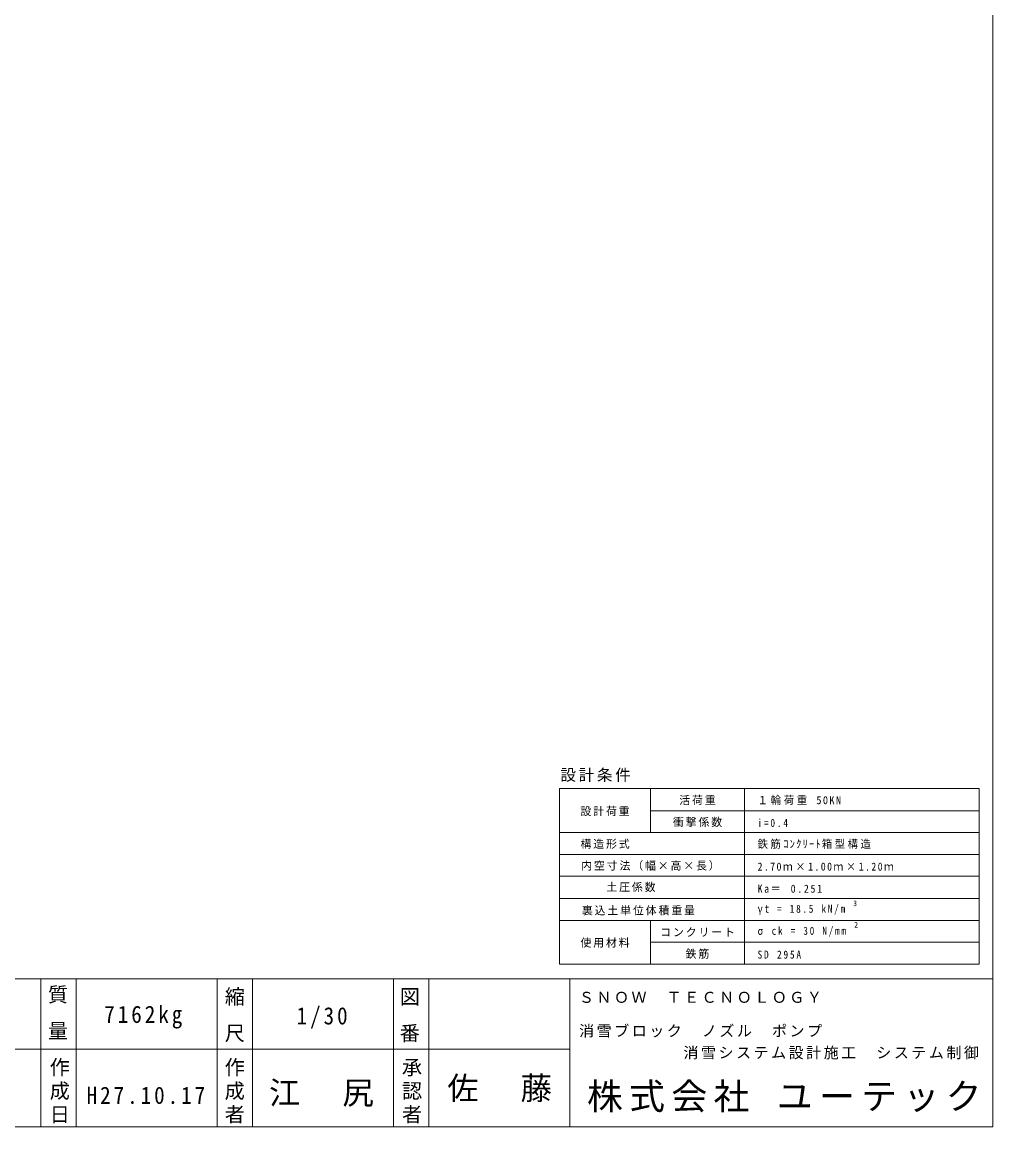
# Model space of a CAD drawing. Units: millimetres at full size, sheet at 1:30; details may follow other scales. Extents: x -5968 to 5968, y -4228 to 4228.
# Drawn here: x 2251 to 5968, y -4228 to 0 of the extents above; entities that cross this region are included whole.
import ezdxf
from ezdxf.enums import TextEntityAlignment as Align

# ---------------------------------------------------------------- set-up
doc = ezdxf.new("R2010")
doc.units = ezdxf.units.MM
doc.header["$LTSCALE"] = 30
doc.layers.add('0-D', color=7, linetype='Continuous', lineweight=9)
doc.layers.add('1-0', color=7, linetype='Continuous', lineweight=9)
doc.styles.add('@ＭＳ ゴシック', font='')
doc.styles.add('ＭＳ ゴシック', font='')
doc.styles.get('@ＭＳ ゴシック').set_extended_font_data('@MS Gothic')
doc.styles.get('ＭＳ ゴシック').set_extended_font_data('MS Gothic')

msp = doc.modelspace()

# ---------------------------------------------------------------- linework, layer by layer
at = {"layer": '0-D'}
for p, q in [((4308.6, -2933.26), (5915.54, -2933.26)), ((4308.6, -2933.26), (4308.6, -3605.76)), ((4656.79, -2933.26), (4656.79, -3101.38)), ((5016.91, -2933.26), (5016.91, -3605.76)), ((5915.54, -2933.26), (5915.54, -3605.76)), ((4656.79, -3017.82), (5915.54, -3017.82)), ((4308.6, -3101.38), (5855.54, -3101.38)), ((4656.79, -3101.38), (5915.54, -3101.38)), ((4308.6, -3184.95), (5915.54, -3184.95)), ((4308.6, -3268.51), (5915.54, -3268.51)), ((4308.6, -3354.07), (5915.54, -3354.07)), ((4308.6, -3437.63), (5915.54, -3437.63)), ((4656.79, -3437.63), (4656.79, -3605.76)), ((4656.79, -3521.2), (5915.54, -3521.2)), ((4308.6, -3605.76), (5915.54, -3605.76))]:
    msp.add_line(p, q, dxfattribs=at)
at = {"layer": '1-0', "color": 5}
for p, q in [((5967.67, -4227.98), (5967.67, 4227.98)), ((-5967.67, -4227.98), (5967.67, -4227.98))]:
    msp.add_line(p, q, dxfattribs=at)
at = {"layer": '1-0', "color": 2}
for p, q in [((552.67, -3660.98), (5967.67, -3660.98)), ((2322.67, -3660.98), (2322.67, -4227.98)), ((2457.67, -3660.98), (2457.67, -4227.98)), ((2997.67, -3660.98), (2997.67, -4227.98)), ((3132.67, -3660.98), (3132.67, -4227.98)), ((3672.67, -3660.98), (3672.67, -4227.98)), ((3807.67, -3660.98), (3807.67, -4227.98)), ((4347.67, -4227.98), (4347.67, -3660.98)), ((5967.67, -3660.98), (5967.67, -4227.98)), ((687.67, -3930.98), (2322.67, -3930.98)), ((2322.67, -3930.98), (4347.67, -3930.98)), ((702.67, -4227.98), (5967.67, -4227.98))]:
    msp.add_line(p, q, dxfattribs=at)

# ---------------------------------------------------------------- texts
at = {"layer": '0-D', "style": 'ＭＳ ゴシック', "width": 0.8}
for s, p in [('3', (5433.07, -3389.89)), ('2', (5437.06, -3471.5))]:
    msp.add_text(s, height=21.88, dxfattribs=at).set_placement(p, align=Align.BOTTOM_LEFT)
at = {"layer": '0-D', "attachment_point": 7, "style": 'ＭＳ ゴシック'}
for s, insert, char_height in [('\\T1.17;設計条件', (4312.04, -2907.57), 43.76), ('\\T1.17;活荷重', (4767.07, -2996.43), 30.63), ('\\T1.26;\\W0.95;１輪荷重\\~50KN\\~', (5066.76, -2996.43), 30.63), ('\\T1.17;設計荷重', (4388.47, -3038.71), 30.63), ('\\T1.17;衝撃係数', (4742.63, -3080.49), 30.63), ('\\T1.39;\\W0.85;i=0.4', (5066.76, -3080.49), 30.63), ('\\T1.17;構造形式', (4388.47, -3164.06), 30.63), ('\\T1.24;\\W0.95;鉄筋ｺﾝｸﾘｰﾄ箱型構造', (5066.76, -3164.06), 30.63), ('\\T1.17;内空寸法（幅×高×長）', (4391.47, -3247.62), 30.63), ('\\T1.29;\\W0.9;2.70ｍ×1.00ｍ×1.20ｍ', (5066.76, -3247.62), 30.63), ('\\T1.17;土圧係数', (4487.62, -3329.11), 30.63), ('\\T1.35;\\W0.9;Ka＝\\~0.251', (5066.76, -3332.18), 30.63), ('\\T1.17;裏込土単位体積重量', (4394.14, -3418.7), 30.63), ('\\T1.37;\\W0.85;γt\\~=\\~18.5\\~kN/m', (5066.76, -3416.74), 30.63), ('\\T1.17;コンクリート', (4693.74, -3500.31), 30.63), ('\\T1.37;\\W0.85;σ\\~ck\\~=\\~30\\~N/mm', (5066.76, -3500.3), 30.63), ('\\T1.17;使用材料', (4388.47, -3542.09), 30.63), ('\\T1.17;鉄筋', (4791.07, -3584.76), 30.63), ('\\T1.4;\\W0.85;SD\\~295A', (5066.76, -3584.36), 30.63)]:
    msp.add_mtext(s, dxfattribs=dict(at, insert=insert, char_height=char_height))
at = {"layer": '1-0', "attachment_point": 7, "rotation": 270, "style": '@ＭＳ ゴシック'}
for s, insert, char_height in [('\\T1.21;質\\~量', (2353.42, -3682.17), 56.09), ('\\T1.21;縮\\~尺', (3029.06, -3689.9), 56.52), ('\\T1.21;図\\~番', (3699.54, -3689.9), 56.52), ('\\T1.17;作成日', (2359.48, -3960.3), 56.52), ('\\T1.17;作成者', (3029.06, -3960.3), 56.52), ('\\T1.17;承認者', (3707.28, -3960.3), 56.52)]:
    msp.add_mtext(s, dxfattribs=dict(at, insert=insert, char_height=char_height))
at = {"layer": '1-0', "attachment_point": 7, "style": 'ＭＳ ゴシック'}
for s, insert, char_height in [('\\T1.17;ＳＮＯＷ\u3000ＴＥＣＮＯＬＯＧＹ', (4382.78, -3753.86), 42.06), ('\\T1.28;\\W0.9;7162kg', (2565.45, -3851.79), 65.98), ('\\T1.28;\\W0.9;1/30', (3301.79, -3851.79), 65.98), ('\\T1.17;消雪ブロック\u3000ノズル\u3000ポンプ\u3000', (4383.63, -3886.14), 42.06), ('\\T1.17;消雪システム設計施工\u3000システム制御', (4782.91, -3969.56), 42.06), ('\\T1.17;江\u3000尻', (3196.55, -4151.09), 87.98), ('\\T1.17;佐\u3000藤', (3878.7, -4133.6), 87.98), ('\\T1.18;株式会社\\~ユーテック', (4413.64, -4172.33), 100.4), ('\\T1.28;\\W0.9;H27.10.17', (2497.95, -4141.02), 65.98)]:
    msp.add_mtext(s, dxfattribs=dict(at, insert=insert, char_height=char_height))

doc.saveas('drawing.dxf')
